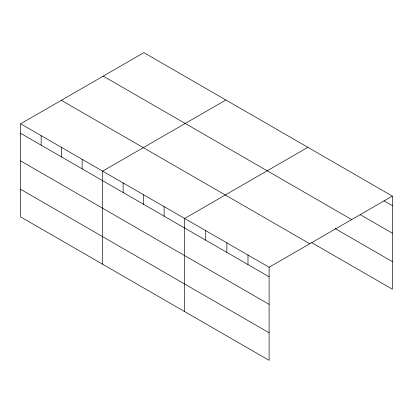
<?xml version="1.0" encoding="UTF-8"?>
<svg xmlns="http://www.w3.org/2000/svg" width="413" height="413" viewBox="0 0 413 413"><rect width="100%" height="100%" fill="white"/><g stroke="black" fill="none" stroke-linecap="round" stroke-linejoin="round"><path stroke-width="0.62" d="M269.106 304.366L269.106 267.242L20.65 123.802L20.65 216.913L269.106 360.353L269.106 304.366L20.65 160.92M311.763 242.674L392.35 289.198L392.35 196.087L143.894 52.647L20.65 123.802M225.885 99.982L102.641 171.137L102.641 264.248M307.876 147.317L184.632 218.472L184.632 311.583M269.106 267.242L392.35 196.087M384.013 200.816L392.35 205.628M360.115 214.6L392.35 233.206M103.224 76.126L351.68 219.571M335.108 228.575L392.35 261.62M61.32 100.318L309.776 243.763M20.65 133.342L269.106 276.782M20.65 189.335L269.106 332.775M247.986 255.053L247.986 264.594M226.866 242.859L226.866 252.4M205.746 230.666L205.746 240.206M164.131 206.639L164.131 216.18M143.636 194.807L143.636 204.347M123.136 182.969L123.136 192.51M82.141 159.304L82.141 168.845M61.645 147.467L61.645 157.007M41.145 135.634L41.145 145.175"/></g></svg>
